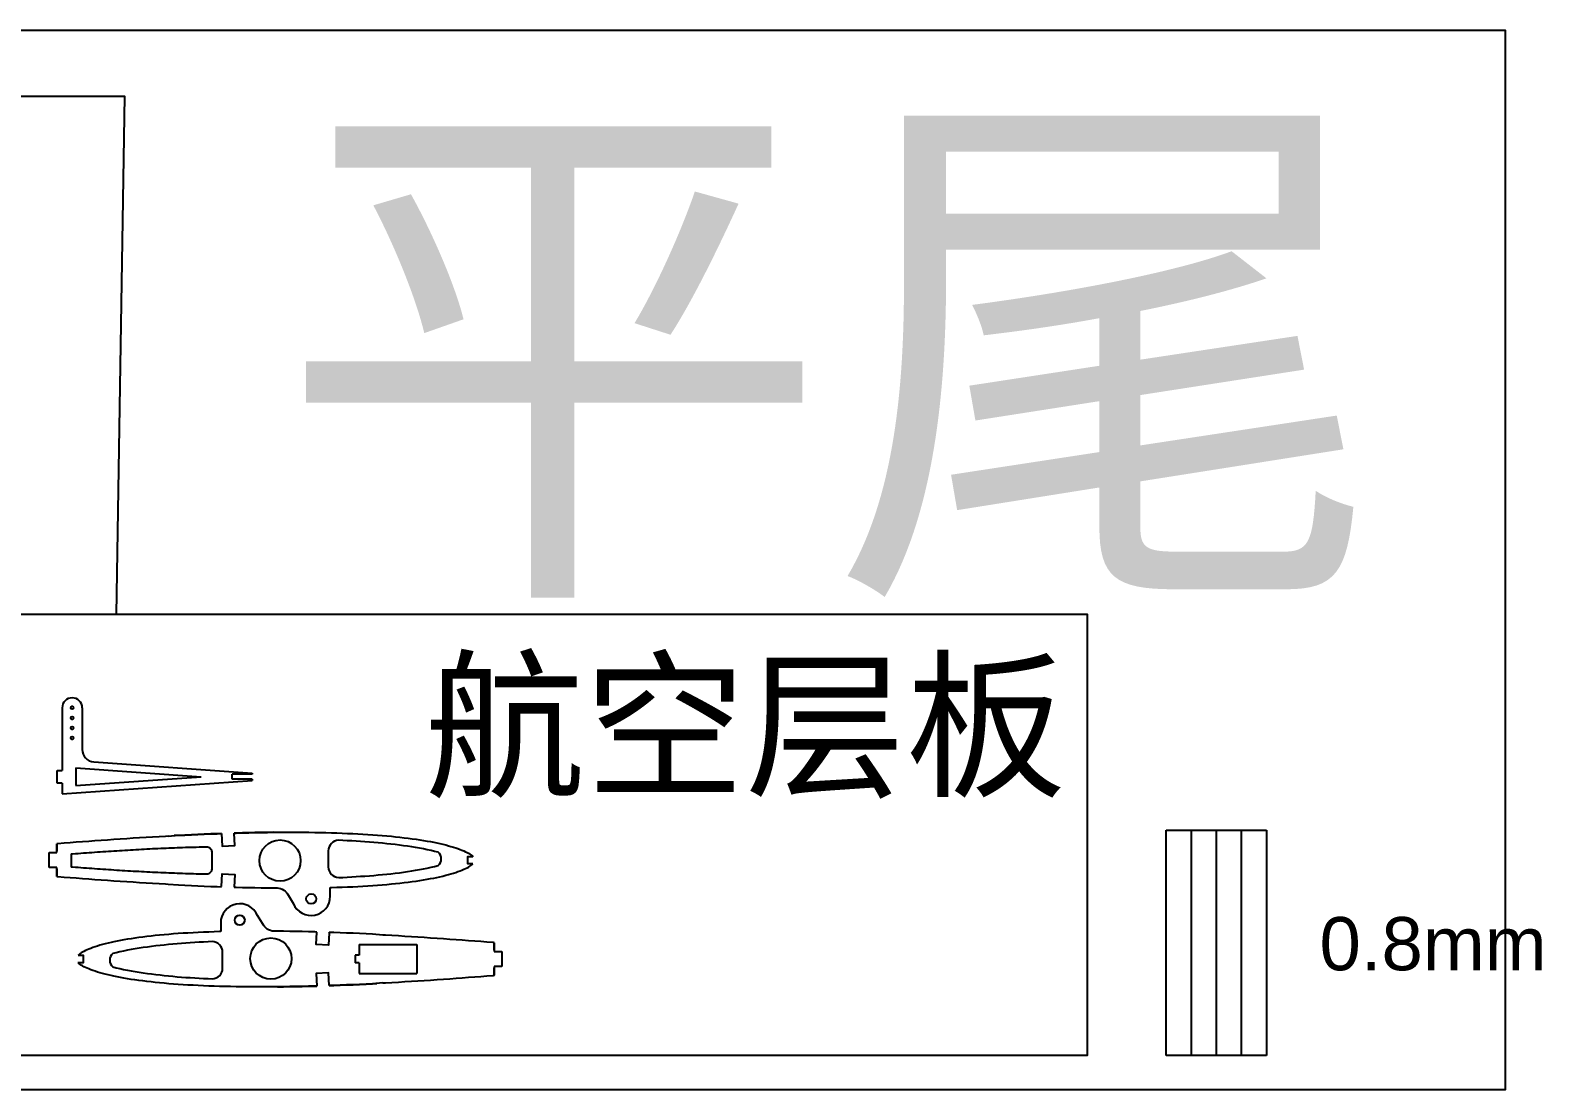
# Model space of a CAD drawing. Header units: inches. Extents: x 264 to 1849, y 18 to 441.
# Drawn here: x 1247 to 1849, y 18 to 441 of the extents above; entities that cross this region are included whole.
import ezdxf

# ---------------------------------------------------------------- set-up
doc = ezdxf.new("R2010")
doc.units = ezdxf.units.IN
doc.header["$MEASUREMENT"] = 0
doc.layers.add('7', color=7, linetype='Continuous')
doc.layers.add('LAYER01', color=7, linetype='Continuous')
doc.styles.get("Standard").update_dxf_attribs({"font": 'arial.ttf'})

msp = doc.modelspace()

# ---------------------------------------------------------------- linework, layer by layer
at = {"color": 2}
for p, q in [((1267.41, 170.82), (1267.41, 154.22)), ((1264.82, 146.82), (1264.82, 139.82)), ((1264.82, 146.82), (1314.88, 143.32)), ((1272.07, 149.24), (1335.21, 144.82)), ((1259.41, 136.52), (1335.21, 141.82)), ((1264.82, 139.82), (1314.88, 143.32))]:
    msp.add_line(p, q, dxfattribs=at)
at = {"color": 40, "true_color": 0xf8d731}
for p, q in [((1335.21, 144.82), (1335.21, 144.32)), ((1335.21, 144.32), (1327.21, 144.32)), ((1327.21, 142.32), (1327.21, 144.32)), ((1335.21, 142.32), (1327.21, 142.32)), ((1335.21, 142.32), (1335.21, 141.82))]:
    msp.add_line(p, q, dxfattribs=at)
at = {"color": 1}
for p, q in [((1257.24, 116.61), (1257.24, 113.61)), ((1257.24, 113.09), (1257.24, 116.58)), ((1254.24, 107.09), (1254.24, 113.09)), ((1254.24, 113.09), (1257.24, 113.09)), ((1263.03, 112.59), (1263.03, 107.3)), ((1257.24, 107.09), (1254.24, 107.09)), ((1257.24, 103.56), (1257.24, 107.09)), ((1257.24, 106.56), (1257.24, 103.56)), ((1323.01, 99.57), (1323, 99.52)), ((1366.31, 95.68), (1366.26, 99.15)), ((1322.64, 85.03), (1322.69, 81.55)), ((1365.94, 81.13), (1365.94, 81.18)), ((1377.81, 76.37), (1377.81, 72.12)), ((1377.81, 76.37), (1400.81, 76.37)), ((1400.81, 76.37), (1400.81, 64.87)), ((1431.7, 74.14), (1431.7, 77.14)), ((1431.7, 77.14), (1431.7, 73.61)), ((1431.7, 73.61), (1434.7, 73.61)), ((1434.7, 73.61), (1434.7, 67.61)), ((1377.81, 72.12), (1376.31, 72.12)), ((1376.31, 72.12), (1376.31, 69.12)), ((1377.81, 69.12), (1376.31, 69.12)), ((1377.81, 69.12), (1377.81, 64.87)), ((1434.7, 67.61), (1431.7, 67.61)), ((1431.7, 67.61), (1431.7, 64.13)), ((1431.7, 64.09), (1431.7, 67.09)), ((1377.81, 64.87), (1400.81, 64.87))]:
    msp.add_line(p, q, dxfattribs=at)
at = {"color": 3}
msp.add_lwpolyline([(264.4, 441.09), (1834.81, 441.09), (1834.81, 18.48), (264.4, 18.48)], close=True, dxfattribs=at)
at = {"color": 2}
for centre in [(1263.41, 170.82), (1263.41, 166.82), (1263.41, 162.82), (1263.41, 158.82)]:
    msp.add_circle(centre, 0.6, dxfattribs=at)
at = {"color": 1}
for centre in [(1346.3, 109.89), (1342.65, 70.81)]:
    msp.add_circle(centre, 8.22, dxfattribs=at)
at = {"color": 2}
for centre, radius, start, end in [((1263.41, 170.82), 4, 0, 180), ((1272.41, 154.22), 5, 180, 266)]:
    msp.add_arc(centre, radius, start, end, dxfattribs=at)
at = {"color": 1}
for centre, radius, start, end in [((1407.1, 110.56), 3.48, 309.95246, 50.04754), ((1330.29, 85.01), 7.66, 23.06424, 179.87258), ((1358.65, 95.69), 7.66, 203.06424, 359.87258), ((1281.85, 70.15), 3.48, 129.95246, 230.04754)]:
    msp.add_arc(centre, radius, start, end, dxfattribs=at)
at = {"layer": '7', "color": 1, "linetype": 'Continuous'}
for points in [[(1301.62, 119.61), (1305.78, 119.97), (1308.37, 120.09), (1310.95, 120.21), (1313.52, 120.32), (1316.1, 120.43), (1318.65, 120.53), (1321.21, 120.62), (1323, 120.69)], [(1323.01, 120.69), (1321.21, 120.62), (1318.65, 120.53), (1316.1, 120.43), (1313.52, 120.32), (1310.95, 120.21), (1308.37, 120.09), (1305.78, 119.96), (1304.03, 119.88)], [(1323.01, 120.63), (1323.28, 115.58), (1328.27, 115.85), (1328, 120.85)], [(1343.69, 121.16), (1343.66, 121.16), (1341.23, 121.13), (1338.79, 121.09), (1336.31, 121.05), (1333.82, 120.99), (1331.34, 120.93), (1328.81, 120.87), (1328, 120.84)], [(1328.26, 120.85), (1328.81, 120.87), (1331.34, 120.94), (1333.82, 121), (1336.31, 121.05), (1338.79, 121.09), (1341.23, 121.13), (1343.66, 121.16), (1346.09, 121.18), (1348.47, 121.19), (1350.84, 121.2), (1353.22, 121.19), (1355.52, 121.18), (1357.83, 121.16), (1360.13, 121.13), (1362.36, 121.09), (1364.59, 121.04), (1366.81, 120.98), (1368.95, 120.92), (1371.09, 120.84), (1373.23, 120.76), (1375.28, 120.66), (1377.32, 120.56), (1379.37, 120.45), (1381.31, 120.33), (1383.25, 120.2), (1385.19, 120.05), (1387.02, 119.91), (1388.85, 119.75), (1390.68, 119.58), (1392.39, 119.41), (1394.1, 119.22), (1395.81, 119.03), (1397.4, 118.83), (1398.98, 118.62), (1400.57, 118.4), (1402.02, 118.18), (1403.48, 117.95), (1404.93, 117.7), (1406.25, 117.46), (1407.57, 117.21), (1408.88, 116.94), (1410.06, 116.68), (1411.23, 116.41), (1412.4, 116.11), (1413.44, 115.84), (1414.46, 115.55), (1415.49, 115.25), (1416.37, 114.96), (1417.25, 114.66), (1418.12, 114.34), (1418.84, 114.05), (1419.57, 113.74), (1420.28, 113.41), (1420.86, 113.13), (1421.42, 112.83), (1421.97, 112.5), (1422.39, 112.23), (1422.8, 111.93), (1423.19, 111.61), (1423.23, 111.57)], [(1301.62, 119.61), (1300.61, 119.55), (1298.03, 119.4), (1295.44, 119.25), (1292.87, 119.1), (1290.29, 118.94), (1287.71, 118.78), (1285.16, 118.62), (1282.6, 118.45), (1280.05, 118.27), (1277.52, 118.1), (1275, 117.92), (1272.47, 117.74), (1269.99, 117.56), (1267.51, 117.37), (1265.02, 117.18), (1262.59, 117), (1260.15, 116.81), (1257.72, 116.61), (1257.24, 116.58)], [(1409.33, 113.22), (1407.95, 113.57), (1406.5, 113.9), (1405.03, 114.22), (1403.5, 114.53), (1401.96, 114.82), (1400.38, 115.09), (1398.79, 115.35), (1397.17, 115.6), (1395.53, 115.83), (1393.87, 116.05), (1392.21, 116.25), (1390.52, 116.45), (1388.82, 116.63), (1387.11, 116.8), (1385.39, 116.96), (1383.66, 117.11), (1381.93, 117.25), (1380.17, 117.38), (1378.42, 117.5), (1376.66, 117.62), (1374.89, 117.72), (1373.12, 117.82), (1371.34, 117.91), (1369.7, 117.98)], [(1366.26, 99.15), (1366.81, 99.16), (1368.95, 99.23), (1371.09, 99.3), (1373.23, 99.39), (1375.28, 99.48), (1377.32, 99.58), (1379.37, 99.7), (1381.31, 99.82), (1383.25, 99.95), (1385.19, 100.09), (1387.02, 100.24), (1388.85, 100.4), (1390.68, 100.57), (1392.39, 100.74), (1394.1, 100.92), (1395.81, 101.12), (1397.4, 101.31), (1398.98, 101.52), (1400.57, 101.74), (1402.02, 101.96), (1403.48, 102.2), (1404.93, 102.44), (1406.25, 102.68), (1407.57, 102.94), (1408.88, 103.21), (1410.06, 103.47), (1411.23, 103.74), (1412.4, 104.03), (1413.44, 104.3), (1414.46, 104.59), (1415.49, 104.9), (1416.37, 105.18), (1417.25, 105.48), (1418.12, 105.81), (1418.84, 106.1), (1419.57, 106.41), (1420.28, 106.74), (1420.86, 107.02), (1421.42, 107.32), (1421.97, 107.64), (1422.39, 107.92), (1422.8, 108.21), (1423.19, 108.53), (1423.21, 108.55)], [(1423.21, 108.55), (1421.16, 108.57), (1421.16, 111.57), (1423.23, 111.57)], [(1257.24, 103.56), (1257.72, 103.53), (1260.15, 103.33), (1262.59, 103.14), (1265.02, 102.96), (1267.51, 102.77), (1269.99, 102.58), (1272.47, 102.4), (1275, 102.22), (1277.52, 102.04), (1280.05, 101.87), (1282.6, 101.69), (1285.16, 101.52), (1287.71, 101.36), (1290.29, 101.2), (1292.87, 101.04), (1295.44, 100.89), (1298.03, 100.74), (1300.61, 100.59), (1301.62, 100.53)], [(1323.01, 99.57), (1323.01, 99.57), (1323.28, 104.56), (1328.27, 104.29), (1328, 99.3)], [(1369.7, 103.13), (1371.34, 103.21), (1373.12, 103.3), (1374.89, 103.39), (1376.66, 103.5), (1378.42, 103.61), (1380.17, 103.73), (1381.93, 103.86), (1383.66, 104), (1385.39, 104.15), (1387.11, 104.31), (1388.82, 104.49), (1390.52, 104.67), (1392.21, 104.86), (1393.87, 105.07), (1395.53, 105.29), (1397.17, 105.52), (1398.79, 105.76), (1400.38, 106.02), (1401.96, 106.3), (1403.5, 106.59), (1405.03, 106.89), (1406.5, 107.21), (1407.95, 107.55), (1409.33, 107.89)], [(1301.62, 100.53), (1305.78, 100.18), (1308.37, 100.05), (1310.95, 99.94), (1313.52, 99.82), (1316.1, 99.72), (1318.65, 99.62), (1321.21, 99.52), (1323, 99.46)], [(1328, 99.3), (1328.81, 99.28), (1331.34, 99.21), (1333.82, 99.15), (1336.31, 99.1), (1338.79, 99.05), (1341.23, 99.01), (1343.66, 98.99), (1345.1, 98.97)], [(1322.69, 81.55), (1322.13, 81.54), (1319.99, 81.47), (1317.85, 81.4), (1315.71, 81.31), (1313.67, 81.22), (1311.63, 81.12), (1309.58, 81), (1307.64, 80.88), (1305.7, 80.75), (1303.76, 80.61), (1301.93, 80.46), (1300.1, 80.31), (1298.27, 80.14), (1296.56, 79.96), (1294.85, 79.78), (1293.14, 79.58), (1291.55, 79.39), (1289.96, 79.18), (1288.38, 78.96), (1286.92, 78.74), (1285.47, 78.51), (1284.02, 78.26), (1282.7, 78.02), (1281.38, 77.76), (1280.07, 77.49), (1278.89, 77.24), (1277.71, 76.96), (1276.54, 76.67), (1275.51, 76.4), (1274.48, 76.11), (1273.46, 75.8), (1272.58, 75.52), (1271.7, 75.22), (1270.83, 74.89), (1270.1, 74.6), (1269.38, 74.29), (1268.67, 73.97), (1268.09, 73.68), (1267.53, 73.39), (1266.97, 73.06), (1266.55, 72.79), (1266.15, 72.49), (1265.76, 72.17), (1265.74, 72.15)], [(1360.95, 81.4), (1360.13, 81.43), (1357.61, 81.49), (1355.12, 81.55), (1352.64, 81.61), (1350.16, 81.65), (1347.72, 81.69), (1345.29, 81.72), (1343.85, 81.73)], [(1365.94, 81.13), (1365.94, 81.13), (1365.67, 76.14), (1360.68, 76.41), (1360.95, 81.4)], [(1387.33, 80.17), (1383.16, 80.52), (1380.58, 80.65), (1378, 80.77), (1375.43, 80.88), (1372.85, 80.99), (1370.29, 81.09), (1367.74, 81.18), (1365.95, 81.24)], [(1431.7, 77.14), (1431.23, 77.18), (1428.79, 77.37), (1426.36, 77.56), (1423.93, 77.75), (1421.44, 77.94), (1418.96, 78.12), (1416.47, 78.3), (1413.95, 78.48), (1411.42, 78.66), (1408.9, 78.84), (1406.34, 79.01), (1403.79, 79.18), (1401.23, 79.35), (1398.66, 79.51), (1396.08, 79.66), (1393.5, 79.82), (1390.92, 79.97), (1388.33, 80.11), (1387.33, 80.17)], [(1319.25, 77.57), (1317.61, 77.49), (1315.83, 77.41), (1314.06, 77.31), (1312.29, 77.2), (1310.52, 77.09), (1308.77, 76.97), (1307.02, 76.84), (1305.29, 76.7), (1303.56, 76.55), (1301.84, 76.39), (1300.13, 76.22), (1298.43, 76.03), (1296.74, 75.84), (1295.08, 75.63), (1293.42, 75.41), (1291.78, 75.18), (1290.16, 74.94), (1288.57, 74.68), (1286.99, 74.4), (1285.45, 74.11), (1283.92, 73.81), (1282.45, 73.49), (1281, 73.16), (1279.62, 72.81)], [(1265.74, 72.15), (1267.78, 72.13), (1267.78, 69.13), (1265.72, 69.13)], [(1360.68, 59.85), (1360.13, 59.83), (1357.61, 59.77), (1355.12, 59.71), (1352.64, 59.65), (1350.16, 59.61), (1347.72, 59.57), (1345.29, 59.54), (1342.85, 59.52), (1340.48, 59.51), (1338.1, 59.51), (1335.73, 59.51), (1333.42, 59.52), (1331.12, 59.54), (1328.81, 59.57), (1326.59, 59.61), (1324.36, 59.66), (1322.13, 59.72), (1319.99, 59.79), (1317.85, 59.86), (1315.71, 59.95), (1313.67, 60.04), (1311.63, 60.14), (1309.58, 60.26), (1307.64, 60.38), (1305.7, 60.51), (1303.76, 60.65), (1301.93, 60.79), (1300.1, 60.95), (1298.27, 61.12), (1296.56, 61.29), (1294.85, 61.48), (1293.14, 61.67), (1291.55, 61.87), (1289.96, 62.08), (1288.38, 62.3), (1286.92, 62.52), (1285.47, 62.75), (1284.02, 63), (1282.7, 63.24), (1281.38, 63.49), (1280.07, 63.76), (1278.89, 64.02), (1277.71, 64.3), (1276.54, 64.59), (1275.51, 64.86), (1274.48, 65.15), (1273.46, 65.45), (1272.58, 65.74), (1271.7, 66.04), (1270.83, 66.36), (1270.1, 66.66), (1269.38, 66.97), (1268.67, 67.29), (1268.09, 67.57), (1267.53, 67.87), (1266.97, 68.2), (1266.55, 68.47), (1266.15, 68.77), (1265.76, 69.09), (1265.72, 69.13)], [(1279.62, 67.48), (1281, 67.13), (1282.45, 66.8), (1283.92, 66.48), (1285.45, 66.18), (1286.99, 65.89), (1288.57, 65.61), (1290.16, 65.35), (1291.78, 65.11), (1293.42, 64.88), (1295.08, 64.66), (1296.74, 64.45), (1298.43, 64.26), (1300.13, 64.07), (1301.84, 63.9), (1303.56, 63.74), (1305.29, 63.59), (1307.02, 63.45), (1308.77, 63.32), (1310.52, 63.2), (1312.29, 63.09), (1314.06, 62.98), (1315.83, 62.88), (1317.61, 62.8), (1319.25, 62.72)], [(1365.94, 60.08), (1365.67, 65.12), (1360.68, 64.85), (1360.95, 59.86)], [(1387.33, 61.1), (1383.16, 60.74), (1380.58, 60.61), (1378, 60.49), (1375.43, 60.38), (1372.85, 60.27), (1370.29, 60.17), (1367.74, 60.08), (1365.94, 60.02)], [(1365.94, 60.02), (1367.74, 60.08), (1370.29, 60.17), (1372.85, 60.27), (1375.43, 60.38), (1378, 60.49), (1380.58, 60.61), (1383.16, 60.74), (1384.92, 60.83)], [(1387.33, 61.1), (1388.33, 61.15), (1390.92, 61.3), (1393.5, 61.45), (1396.08, 61.6), (1398.66, 61.76), (1401.23, 61.92), (1403.79, 62.09), (1406.34, 62.26), (1408.9, 62.43), (1411.42, 62.6), (1413.95, 62.78), (1416.47, 62.96), (1418.96, 63.14), (1421.44, 63.33), (1423.93, 63.52), (1426.36, 63.71), (1428.79, 63.9), (1431.23, 64.09), (1431.7, 64.13)], [(1345.25, 59.54), (1345.29, 59.54), (1347.72, 59.57), (1350.16, 59.61), (1352.64, 59.65), (1355.12, 59.71), (1357.61, 59.77), (1360.13, 59.83), (1360.95, 59.86)]]:
    msp.add_lwpolyline(points, dxfattribs=at)
for points in [[(1263.02, 112.55), (1263.58, 112.59), (1264.67, 112.68), (1265.77, 112.76), (1266.88, 112.84), (1267.98, 112.93), (1269.07, 113.01), (1270.17, 113.09), (1271.28, 113.17), (1272.37, 113.25), (1273.47, 113.32), (1274.57, 113.4), (1275.67, 113.48), (1276.77, 113.55), (1277.87, 113.63), (1278.97, 113.7), (1280.06, 113.77), (1281.16, 113.84), (1282.26, 113.91), (1283.36, 113.98), (1284.46, 114.05), (1285.55, 114.11), (1286.65, 114.18), (1287.75, 114.24), (1288.84, 114.31), (1289.94, 114.37), (1291.03, 114.43), (1292.13, 114.48), (1293.23, 114.54), (1294.32, 114.6), (1295.42, 114.65), (1296.51, 114.7), (1297.61, 114.75), (1298.7, 114.8), (1299.8, 114.85), (1300.89, 114.9), (1301.99, 114.94), (1303.08, 114.99), (1304.17, 115.03), (1305.27, 115.07), (1306.36, 115.11), (1307.45, 115.15), (1308.54, 115.18), (1309.64, 115.21), (1310.73, 115.25), (1311.82, 115.28), (1312.91, 115.3), (1314, 115.33), (1315.09, 115.35), (1316.18, 115.37), (1317.03, 115.39, -0.419355), (1319.06, 113.39), (1319.06, 106.49, -0.414214), (1317.06, 104.49), (1315.09, 104.49), (1314, 104.51), (1312.91, 104.54), (1311.82, 104.57), (1310.73, 104.6), (1309.64, 104.63), (1308.54, 104.66), (1307.45, 104.7), (1306.36, 104.73), (1305.27, 104.77), (1304.17, 104.81), (1303.08, 104.85), (1301.99, 104.9), (1300.89, 104.94), (1299.8, 104.99), (1298.7, 105.04), (1297.61, 105.09), (1296.51, 105.14), (1295.42, 105.19), (1294.32, 105.25), (1293.23, 105.3), (1292.13, 105.36), (1291.03, 105.42), (1289.94, 105.48), (1288.84, 105.54), (1287.75, 105.6), (1286.65, 105.66), (1285.55, 105.73), (1284.46, 105.8), (1283.36, 105.86), (1282.26, 105.93), (1281.16, 106), (1280.06, 106.07), (1278.97, 106.14), (1277.87, 106.22), (1276.77, 106.29), (1275.67, 106.37), (1274.57, 106.44), (1273.47, 106.52), (1272.37, 106.6), (1271.28, 106.68), (1270.17, 106.76), (1269.07, 106.84), (1267.98, 106.92), (1266.88, 107), (1265.77, 107.08), (1264.67, 107.17), (1263.58, 107.25), (1263.02, 107.3)], [(1369.7, 117.98, 0.409078), (1365.54, 113.75), (1365.54, 107.37, 0.409078), (1369.7, 103.13)], [(1345.09, 98.97, -0.296999), (1349.61, 95.92), (1351.61, 92.69)], [(1343.86, 81.73, -0.296999), (1339.33, 84.78), (1337.34, 88.01)], [(1319.25, 62.72, 0.409078), (1323.41, 66.95), (1323.41, 73.34, 0.409078), (1319.25, 77.57)]]:
    msp.add_lwpolyline(points, format="xyb", dxfattribs=at)
at = {"layer": 'LAYER01', "color": 2, "linetype": 'Continuous'}
for p, q in [((1259.41, 170.82), (1259.41, 145.82)), ((1257.41, 145.82), (1259.41, 145.82)), ((1257.41, 140.82), (1257.41, 145.82)), ((1259.41, 140.82), (1257.41, 140.82)), ((1259.41, 140.82), (1259.41, 136.52))]:
    msp.add_line(p, q, dxfattribs=at)
at = {"layer": 'LAYER01'}
for p, q in [((1699.63, 122.09), (1709.63, 122.09)), ((1699.63, 32.09), (1699.63, 122.09)), ((1709.63, 122.09), (1709.63, 32.09)), ((1709.63, 122.09), (1719.63, 122.09)), ((1719.63, 122.09), (1719.63, 32.09)), ((1719.63, 122.09), (1729.63, 122.09)), ((1729.63, 122.09), (1729.63, 32.09)), ((1729.63, 122.09), (1739.63, 122.09)), ((1739.63, 122.09), (1739.63, 32.09)), ((1709.63, 32.09), (1699.63, 32.09)), ((1719.63, 32.09), (1709.63, 32.09)), ((1729.63, 32.09), (1719.63, 32.09)), ((1739.63, 32.09), (1729.63, 32.09))]:
    msp.add_line(p, q, dxfattribs=at)
for points in [[(620.97, 414.84), (1284.24, 414.84), (1280.97, 208.1), (620.97, 208.85)], [(1229.63, 208.15), (1668.21, 208.15), (1668.21, 32.09), (1229.63, 32.09)]]:
    msp.add_lwpolyline(points, close=True, dxfattribs=at)
for centre in [(1358.74, 94.59), (1330.21, 86.12)]:
    msp.add_circle(centre, 2, dxfattribs=at)

# ---------------------------------------------------------------- texts
msp.add_text('平尾', height=161.78).set_placement((1345.11, 232.23))
for s, height, p in [('航空层板', 46.886, (1403.91, 140.24)), ('0.8mm', 21.22, (1760.81, 66.14))]:
    msp.add_text(s, height=height, dxfattribs=at).set_placement(p)

doc.saveas('drawing.dxf')
